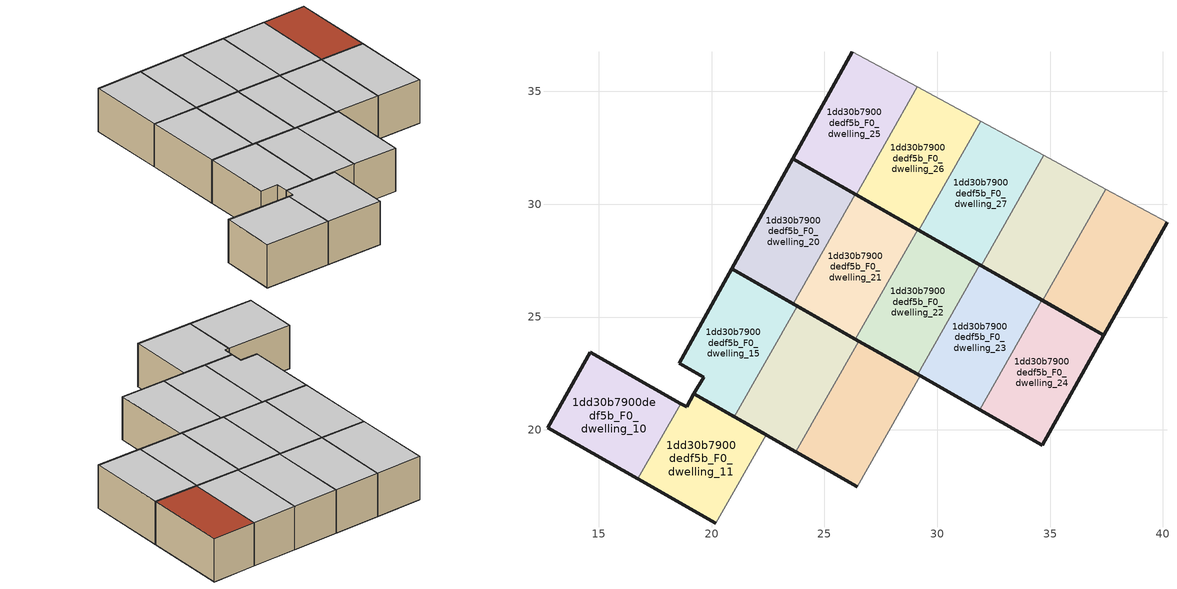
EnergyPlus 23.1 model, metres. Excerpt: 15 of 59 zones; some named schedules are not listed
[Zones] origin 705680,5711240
1dd30b7900dedf5b_F0_dwelling_10
 floor ground (EU_floor_Construction): 16.73,17.82 18.63,21.17 14.63,23.43 12.73,20.1 z0
 wall outside (EU_wall_Construction): 16.73,17.82 12.73,20.1 14.63,23.43 18.63,21.17 z0:3
 wall to 1dd30b7900dedf5b_F0_dwelling_11 (EU_wall_Construction): 18.63,21.17 16.73,17.82 z0:3
 ceiling to 1dd30b7900dedf5b_F1_dwelling_10 (EU_floor_Construction): 18.63,21.17 16.73,17.82 12.73,20.1 14.63,23.43 z3
1dd30b7900dedf5b_F0_dwelling_11
 floor ground (EU_floor_Construction): 20.19,15.86 22.41,19.78 19.21,21.59 18.89,21.02 18.63,21.17 16.73,17.82 z0
 wall outside (EU_wall_Construction): 20.19,15.86 16.73,17.82 / 18.63,21.17 18.89,21.02 19.21,21.59 22.41,19.78 z0:3
 wall to 1dd30b7900dedf5b_F0_dwelling_12 (EU_wall_Construction): 22.41,19.78 20.19,15.86 z0:3
 ceiling to 1dd30b7900dedf5b_F1_dwelling_11 (EU_floor_Construction): 22.41,19.78 20.19,15.86 16.73,17.82 18.63,21.17 18.89,21.02 19.21,21.59 z3
1dd30b7900dedf5b_F0_dwelling_15
 floor ground (EU_floor_Construction): 21.01,20.57 23.79,25.48 20.89,27.13 18.56,22.95 19.64,22.33 19.21,21.59 z0
 wall outside (EU_wall_Construction): 21.01,20.57 19.21,21.59 19.64,22.33 18.56,22.95 20.89,27.13 23.79,25.48 z0:3
 wall to 1dd30b7900dedf5b_F0_dwelling_16 (EU_wall_Construction): 23.79,25.48 21.01,20.57 z0:3
 ceiling to 1dd30b7900dedf5b_F1_dwelling_15 (EU_floor_Construction): 23.79,25.48 21.01,20.57 19.21,21.59 19.64,22.33 18.56,22.95 20.89,27.13 z3
1dd30b7900dedf5b_F0_dwelling_16
 floor ground (EU_floor_Construction): 23.73,19.03 26.52,23.94 23.79,25.48 21.01,20.57 z0
 wall outside (EU_wall_Construction): 23.79,25.48 26.52,23.94 / 23.73,19.03 21.01,20.57 z0:3
 wall to 1dd30b7900dedf5b_F0_dwelling_17 (EU_wall_Construction): 26.52,23.94 23.73,19.03 z0:3
 ceiling to 1dd30b7900dedf5b_F1_dwelling_16 (EU_floor_Construction): 26.52,23.94 23.73,19.03 21.01,20.57 23.79,25.48 z3
1dd30b7900dedf5b_F0_dwelling_17
 floor ground (EU_floor_Construction): 26.46,17.48 29.24,22.39 26.52,23.94 23.73,19.03 z0
 wall outside (EU_wall_Construction): 26.52,23.94 29.24,22.39 / 26.46,17.48 23.73,19.03 z0:3
 wall to 1dd30b7900dedf5b_F0_dwelling_18 (EU_wall_Construction): 29.24,22.39 26.46,17.48 z0:3
 ceiling to 1dd30b7900dedf5b_F1_dwelling_17 (EU_floor_Construction): 29.24,22.39 26.46,17.48 23.73,19.03 26.52,23.94 z3
1dd30b7900dedf5b_F0_dwelling_20
 floor ground (EU_floor_Construction): 23.62,25.58 26.37,30.44 23.6,32.01 20.89,27.13 z0
 wall outside (EU_wall_Construction): 23.62,25.58 20.89,27.13 23.6,32.01 26.37,30.44 z0:3
 wall to 1dd30b7900dedf5b_F0_dwelling_21 (EU_wall_Construction): 26.37,30.44 23.62,25.58 z0:3
 ceiling to 1dd30b7900dedf5b_F1_dwelling_20 (EU_floor_Construction): 26.37,30.44 23.62,25.58 20.89,27.13 23.6,32.01 z3
1dd30b7900dedf5b_F0_dwelling_21
 floor ground (EU_floor_Construction): 26.37,24.02 29.13,28.88 26.37,30.44 23.62,25.58 z0
 wall outside (EU_wall_Construction): 26.37,30.44 29.13,28.88 / 26.37,24.02 23.62,25.58 z0:3
 wall to 1dd30b7900dedf5b_F0_dwelling_22 (EU_wall_Construction): 29.13,28.88 26.37,24.02 z0:3
 ceiling to 1dd30b7900dedf5b_F1_dwelling_21 (EU_floor_Construction): 29.13,28.88 26.37,24.02 23.62,25.58 26.37,30.44 z3
1dd30b7900dedf5b_F0_dwelling_22
 floor ground (EU_floor_Construction): 29.13,22.46 31.88,27.31 29.13,28.88 26.37,24.02 z0
 wall outside (EU_wall_Construction): 29.13,28.88 31.88,27.31 / 29.13,22.46 26.37,24.02 z0:3
 wall to 1dd30b7900dedf5b_F0_dwelling_23 (EU_wall_Construction): 31.88,27.31 29.13,22.46 z0:3
 ceiling to 1dd30b7900dedf5b_F1_dwelling_22 (EU_floor_Construction): 31.88,27.31 29.13,22.46 26.37,24.02 29.13,28.88 z3
1dd30b7900dedf5b_F0_dwelling_23
 floor ground (EU_floor_Construction): 31.88,20.89 34.64,25.75 31.88,27.31 29.13,22.46 z0
 wall outside (EU_wall_Construction): 31.88,27.31 34.64,25.75 / 31.88,20.89 29.13,22.46 z0:3
 wall to 1dd30b7900dedf5b_F0_dwelling_24 (EU_wall_Construction): 34.64,25.75 31.88,20.89 z0:3
 ceiling to 1dd30b7900dedf5b_F1_dwelling_23 (EU_floor_Construction): 34.64,25.75 31.88,20.89 29.13,22.46 31.88,27.31 z3
1dd30b7900dedf5b_F0_dwelling_24
 floor ground (EU_floor_Construction): 34.65,19.32 37.38,24.2 34.64,25.75 31.88,20.89 z0
 wall outside (EU_wall_Construction): 34.64,25.75 37.38,24.2 34.65,19.32 31.88,20.89 z0:3
 ceiling to 1dd30b7900dedf5b_F1_dwelling_24 (EU_floor_Construction): 37.38,24.2 34.65,19.32 31.88,20.89 34.64,25.75 z3
1dd30b7900dedf5b_F0_dwelling_25
 floor ground (EU_floor_Construction): 26.4,30.43 29.1,35.2 26.23,36.75 23.6,32.01 z0
 wall outside (EU_wall_Construction): 26.4,30.43 23.6,32.01 26.23,36.75 z0:3
 wall adiabatic (EU_wall_Construction): 26.23,36.75 29.1,35.2 z0:3
 wall to 1dd30b7900dedf5b_F0_dwelling_26 (EU_wall_Construction): 29.1,35.2 26.4,30.43 z0:3
 ceiling to 1dd30b7900dedf5b_F1_dwelling_25 (EU_floor_Construction): 29.1,35.2 26.4,30.43 23.6,32.01 26.23,36.75 z3
1dd30b7900dedf5b_F0_dwelling_26
 floor ground (EU_floor_Construction): 29.19,28.84 31.92,33.67 29.1,35.2 26.4,30.43 z0
 wall outside (EU_wall_Construction): 29.19,28.84 26.4,30.43 z0:3
 wall adiabatic (EU_wall_Construction): 29.1,35.2 31.92,33.67 z0:3
 wall to 1dd30b7900dedf5b_F0_dwelling_27 (EU_wall_Construction): 31.92,33.67 29.19,28.84 z0:3
 ceiling to 1dd30b7900dedf5b_F1_dwelling_26 (EU_floor_Construction): 31.92,33.67 29.19,28.84 26.4,30.43 29.1,35.2 z3
1dd30b7900dedf5b_F0_dwelling_27
 floor ground (EU_floor_Construction): 31.94,27.28 34.71,32.16 31.92,33.67 29.19,28.84 z0
 wall outside (EU_wall_Construction): 31.94,27.28 29.19,28.84 z0:3
 wall adiabatic (EU_wall_Construction): 31.92,33.67 34.71,32.16 z0:3
 wall to 1dd30b7900dedf5b_F0_dwelling_28 (EU_wall_Construction): 34.71,32.16 31.94,27.28 z0:3
 ceiling to 1dd30b7900dedf5b_F1_dwelling_27 (EU_floor_Construction): 34.71,32.16 31.94,27.28 29.19,28.84 31.92,33.67 z3
1dd30b7900dedf5b_F0_dwelling_28
 floor ground (EU_floor_Construction): 34.67,25.74 37.47,30.67 34.71,32.16 31.94,27.28 z0
 wall outside (EU_wall_Construction): 34.67,25.74 31.94,27.28 z0:3
 wall adiabatic (EU_wall_Construction): 34.71,32.16 37.47,30.67 z0:3
 wall to 1dd30b7900dedf5b_F0_dwelling_29 (EU_wall_Construction): 37.47,30.67 34.67,25.74 z0:3
 ceiling to 1dd30b7900dedf5b_F1_dwelling_28 (EU_floor_Construction): 37.47,30.67 34.67,25.74 31.94,27.28 34.71,32.16 z3
1dd30b7900dedf5b_F0_dwelling_29
 floor ground (EU_floor_Construction): 37.38,24.2 40.18,29.2 37.47,30.67 34.67,25.74 z0
 wall outside (EU_wall_Construction): 40.18,29.2 37.38,24.2 34.67,25.74 z0:3
 wall adiabatic (EU_wall_Construction): 37.47,30.67 40.18,29.2 z0:3
 roof outside (EU_roof_Construction): 40.18,29.2 37.38,24.2 34.67,25.74 37.47,30.67 z3
[Building]
EU S2 Campaign: North Axis=0; Terrain=City; Solar Distribution=FullExterior
[Site:Location]
London: Latitude=51.5; Longitude=-0.5; Time Zone=0; Elevation=25
[SizingPeriod:WeatherFileDays]
AnnualSizingPeriod: Begin Month=1; Begin Day of Month=1; End Month=12; End Day of Month=31; Day of Week for Start Day=Monday; Use Weather File Daylight Saving Period=No; Use Weather File Rain and Snow Indicators=No
[MATERIAL]
EU_InternalMass_Material: Roughness=MediumRough; Thickness=0.1; Conductivity=1; Density=1800; Specific Heat=900; Thermal Absorptance=0.9; Solar Absorptance=0.7; Visible Absorptance=0.7
[MATERIAL:NOMASS] Roughness=MediumRough; Thermal Absorptance=0.9; Solar Absorptance=0.7; Visible Absorptance=0.7
Name | Thermal Resistance
EU_wall_NoMass | 3.05077
EU_roof_NoMass; EU_floor_NoMass | 3.35585
[CONSTRUCTION]
EU_wall_Construction: EU_wall_NoMass
EU_roof_Construction: EU_roof_NoMass
EU_floor_Construction: EU_floor_NoMass
EU_InternalMass_Construction: EU_InternalMass_Material
[ZONE] Type=1; Multiplier=1; Ceiling Height=autocalculate; Floor Area=autocalculate; Part of Total Floor Area=Yes
Name | Volume
1dd30b7900dedf5b_F0_dwelling_10 | 53.0361
1dd30b7900dedf5b_F0_dwelling_11 | 53.0383
1dd30b7900dedf5b_F0_dwelling_15 | 53.042
1dd30b7900dedf5b_F0_dwelling_16 | 53.0479
1dd30b7900dedf5b_F0_dwelling_17; 1dd30b7900dedf5b_F0_dwelling_20; 1dd30b7900dedf5b_F0_dwelling_22 | 53.0471
1dd30b7900dedf5b_F0_dwelling_21 | 53.0618
1dd30b7900dedf5b_F0_dwelling_23; 1dd30b7900dedf5b_F0_dwelling_28 | 53.061
1dd30b7900dedf5b_F0_dwelling_24 | 53.0574
1dd30b7900dedf5b_F0_dwelling_25 | 53.0339
1dd30b7900dedf5b_F0_dwelling_26 | 53.0581
1dd30b7900dedf5b_F0_dwelling_27 | 53.0369
1dd30b7900dedf5b_F0_dwelling_29 | 53.0427
[INTERNALMASS] Construction=EU_InternalMass_Construction
Name | Zone or ZoneList | Surface Area
1dd30b7900dedf5b_F0_dwelling_10_EU_InternalMass | 1dd30b7900dedf5b_F0_dwelling_10 | 17.6787
1dd30b7900dedf5b_F0_dwelling_11_EU_InternalMass | 1dd30b7900dedf5b_F0_dwelling_11 | 17.6796
1dd30b7900dedf5b_F0_dwelling_15_EU_InternalMass | 1dd30b7900dedf5b_F0_dwelling_15 | 17.6805
1dd30b7900dedf5b_F0_dwelling_16_EU_InternalMass | 1dd30b7900dedf5b_F0_dwelling_16 | 17.6826
1dd30b7900dedf5b_F0_dwelling_17_EU_InternalMass | 1dd30b7900dedf5b_F0_dwelling_17 | 17.6826
1dd30b7900dedf5b_F0_dwelling_20_EU_InternalMass | 1dd30b7900dedf5b_F0_dwelling_20 | 17.6825
1dd30b7900dedf5b_F0_dwelling_21_EU_InternalMass | 1dd30b7900dedf5b_F0_dwelling_21 | 17.6871
1dd30b7900dedf5b_F0_dwelling_22_EU_InternalMass | 1dd30b7900dedf5b_F0_dwelling_22 | 17.6822
1dd30b7900dedf5b_F0_dwelling_23_EU_InternalMass | 1dd30b7900dedf5b_F0_dwelling_23 | 17.6871
1dd30b7900dedf5b_F0_dwelling_24_EU_InternalMass | 1dd30b7900dedf5b_F0_dwelling_24 | 17.6856
1dd30b7900dedf5b_F0_dwelling_25_EU_InternalMass | 1dd30b7900dedf5b_F0_dwelling_25 | 17.6778
1dd30b7900dedf5b_F0_dwelling_26_EU_InternalMass | 1dd30b7900dedf5b_F0_dwelling_26 | 17.686
1dd30b7900dedf5b_F0_dwelling_27_EU_InternalMass | 1dd30b7900dedf5b_F0_dwelling_27 | 17.679
1dd30b7900dedf5b_F0_dwelling_28_EU_InternalMass | 1dd30b7900dedf5b_F0_dwelling_28 | 17.6867
1dd30b7900dedf5b_F0_dwelling_29_EU_InternalMass | 1dd30b7900dedf5b_F0_dwelling_29 | 17.6811
[OTHEREQUIPMENT] Fuel Type=Electricity; Design Level Calculation Method=Watts/Area; Power per Zone Floor Area=1; Fraction Latent=0; Fraction Radiant=0; Fraction Lost=0; Carbon Dioxide Generation Rate=0; EndUse Subcategory=EU_Step8_InternalGains
Name | Zone or ZoneList or Space or SpaceList | Schedule
EU_Step8_InternalGain_1dd30b7900dedf5b_F0_dwelling_10_f000 | 1dd30b7900dedf5b_F0_dwelling_10 | EU_Step8_GainSchedule_1dd30b7900dedf5b_F0_dwelling_10_f000
EU_Step8_InternalGain_1dd30b7900dedf5b_F0_dwelling_11_f000 | 1dd30b7900dedf5b_F0_dwelling_11 | EU_Step8_GainSchedule_1dd30b7900dedf5b_F0_dwelling_11_f000
EU_Step8_InternalGain_1dd30b7900dedf5b_F0_dwelling_15_f000 | 1dd30b7900dedf5b_F0_dwelling_15 | EU_Step8_GainSchedule_1dd30b7900dedf5b_F0_dwelling_15_f000
EU_Step8_InternalGain_1dd30b7900dedf5b_F0_dwelling_16_f000 | 1dd30b7900dedf5b_F0_dwelling_16 | EU_Step8_GainSchedule_1dd30b7900dedf5b_F0_dwelling_16_f000
EU_Step8_InternalGain_1dd30b7900dedf5b_F0_dwelling_17_f000 | 1dd30b7900dedf5b_F0_dwelling_17 | EU_Step8_GainSchedule_1dd30b7900dedf5b_F0_dwelling_17_f000
EU_Step8_InternalGain_1dd30b7900dedf5b_F0_dwelling_20_f000 | 1dd30b7900dedf5b_F0_dwelling_20 | EU_Step8_GainSchedule_1dd30b7900dedf5b_F0_dwelling_20_f000
EU_Step8_InternalGain_1dd30b7900dedf5b_F0_dwelling_21_f000 | 1dd30b7900dedf5b_F0_dwelling_21 | EU_Step8_GainSchedule_1dd30b7900dedf5b_F0_dwelling_21_f000
EU_Step8_InternalGain_1dd30b7900dedf5b_F0_dwelling_22_f000 | 1dd30b7900dedf5b_F0_dwelling_22 | EU_Step8_GainSchedule_1dd30b7900dedf5b_F0_dwelling_22_f000
EU_Step8_InternalGain_1dd30b7900dedf5b_F0_dwelling_23_f000 | 1dd30b7900dedf5b_F0_dwelling_23 | EU_Step8_GainSchedule_1dd30b7900dedf5b_F0_dwelling_23_f000
EU_Step8_InternalGain_1dd30b7900dedf5b_F0_dwelling_24_f000 | 1dd30b7900dedf5b_F0_dwelling_24 | EU_Step8_GainSchedule_1dd30b7900dedf5b_F0_dwelling_24_f000
EU_Step8_InternalGain_1dd30b7900dedf5b_F0_dwelling_25_f000 | 1dd30b7900dedf5b_F0_dwelling_25 | EU_Step8_GainSchedule_1dd30b7900dedf5b_F0_dwelling_25_f000
EU_Step8_InternalGain_1dd30b7900dedf5b_F0_dwelling_26_f000 | 1dd30b7900dedf5b_F0_dwelling_26 | EU_Step8_GainSchedule_1dd30b7900dedf5b_F0_dwelling_26_f000
EU_Step8_InternalGain_1dd30b7900dedf5b_F0_dwelling_27_f000 | 1dd30b7900dedf5b_F0_dwelling_27 | EU_Step8_GainSchedule_1dd30b7900dedf5b_F0_dwelling_27_f000
EU_Step8_InternalGain_1dd30b7900dedf5b_F0_dwelling_28_f000 | 1dd30b7900dedf5b_F0_dwelling_28 | EU_Step8_GainSchedule_1dd30b7900dedf5b_F0_dwelling_28_f000
EU_Step8_InternalGain_1dd30b7900dedf5b_F0_dwelling_29_f000 | 1dd30b7900dedf5b_F0_dwelling_29 | EU_Step8_GainSchedule_1dd30b7900dedf5b_F0_dwelling_29_f000
[ZONEVENTILATION:DESIGNFLOWRATE] Schedule=EU_AlwaysOn; Design Flow Rate Calculation Method=AirChanges/Hour; Air Changes per Hour=0.496645; Ventilation Type=Natural; Fan Pressure Rise=0; Fan Total Efficiency=1; Constant Term Coefficient=1; Temperature Term Coefficient=0; Velocity Term Coefficient=0; Velocity Squared Term Coefficient=0; Minimum Indoor Temperature=-100; Maximum Indoor Temperature=100; Delta Temperature=-100; Minimum Outdoor Temperature=-100; Maximum Outdoor Temperature=100; Maximum Wind Speed=40
Name | Zone or ZoneList or Space or SpaceList
EU_ConstantAir_1dd30b7900dedf5b_F0_dwelling_10 | 1dd30b7900dedf5b_F0_dwelling_10
EU_ConstantAir_1dd30b7900dedf5b_F0_dwelling_11 | 1dd30b7900dedf5b_F0_dwelling_11
EU_ConstantAir_1dd30b7900dedf5b_F0_dwelling_15 | 1dd30b7900dedf5b_F0_dwelling_15
EU_ConstantAir_1dd30b7900dedf5b_F0_dwelling_16 | 1dd30b7900dedf5b_F0_dwelling_16
EU_ConstantAir_1dd30b7900dedf5b_F0_dwelling_17 | 1dd30b7900dedf5b_F0_dwelling_17
EU_ConstantAir_1dd30b7900dedf5b_F0_dwelling_20 | 1dd30b7900dedf5b_F0_dwelling_20
EU_ConstantAir_1dd30b7900dedf5b_F0_dwelling_21 | 1dd30b7900dedf5b_F0_dwelling_21
EU_ConstantAir_1dd30b7900dedf5b_F0_dwelling_22 | 1dd30b7900dedf5b_F0_dwelling_22
EU_ConstantAir_1dd30b7900dedf5b_F0_dwelling_23 | 1dd30b7900dedf5b_F0_dwelling_23
EU_ConstantAir_1dd30b7900dedf5b_F0_dwelling_24 | 1dd30b7900dedf5b_F0_dwelling_24
EU_ConstantAir_1dd30b7900dedf5b_F0_dwelling_25 | 1dd30b7900dedf5b_F0_dwelling_25
EU_ConstantAir_1dd30b7900dedf5b_F0_dwelling_26 | 1dd30b7900dedf5b_F0_dwelling_26
EU_ConstantAir_1dd30b7900dedf5b_F0_dwelling_27 | 1dd30b7900dedf5b_F0_dwelling_27
EU_ConstantAir_1dd30b7900dedf5b_F0_dwelling_28 | 1dd30b7900dedf5b_F0_dwelling_28
EU_ConstantAir_1dd30b7900dedf5b_F0_dwelling_29 | 1dd30b7900dedf5b_F0_dwelling_29
[HVACTEMPLATE:ZONE:IDEALLOADSAIRSYSTEM] System Availability Schedule=EU_AlwaysOn; Maximum Heating Supply Air Temperature=50; Minimum Cooling Supply Air Temperature=13; Maximum Heating Supply Air Humidity Ratio=0.0156; Minimum Cooling Supply Air Humidity Ratio=0.0077; Heating Limit=NoLimit; Cooling Limit=NoLimit; Heating Availability Schedule=EU_AlwaysOn; Cooling Availability Schedule=EU_CoolingOff; Dehumidification Control Type=ConstantSensibleHeatRatio; Cooling Sensible Heat Ratio=0.7; Dehumidification Setpoint=60; Humidification Control Type=None; Humidification Setpoint=30; Outdoor Air Method=None; Outdoor Air Flow Rate per Person=0.00944; Outdoor Air Flow Rate per Zone Floor Area=0; Outdoor Air Flow Rate per Zone=0; Demand Controlled Ventilation Type=None; Outdoor Air Economizer Type=NoEconomizer; Heat Recovery Type=None; Sensible Heat Recovery Effectiveness=0.7; Latent Heat Recovery Effectiveness=0.65
Name | Template Thermostat
1dd30b7900dedf5b_F0_dwelling_10 | EU_HeatOnly_1dd30b7900dedf5b_F0_dwelling_10
1dd30b7900dedf5b_F0_dwelling_11 | EU_HeatOnly_1dd30b7900dedf5b_F0_dwelling_11
1dd30b7900dedf5b_F0_dwelling_15 | EU_HeatOnly_1dd30b7900dedf5b_F0_dwelling_15
1dd30b7900dedf5b_F0_dwelling_16 | EU_HeatOnly_1dd30b7900dedf5b_F0_dwelling_16
1dd30b7900dedf5b_F0_dwelling_17 | EU_HeatOnly_1dd30b7900dedf5b_F0_dwelling_17
1dd30b7900dedf5b_F0_dwelling_20 | EU_HeatOnly_1dd30b7900dedf5b_F0_dwelling_20
1dd30b7900dedf5b_F0_dwelling_21 | EU_HeatOnly_1dd30b7900dedf5b_F0_dwelling_21
1dd30b7900dedf5b_F0_dwelling_22 | EU_HeatOnly_1dd30b7900dedf5b_F0_dwelling_22
1dd30b7900dedf5b_F0_dwelling_23 | EU_HeatOnly_1dd30b7900dedf5b_F0_dwelling_23
1dd30b7900dedf5b_F0_dwelling_24 | EU_HeatOnly_1dd30b7900dedf5b_F0_dwelling_24
1dd30b7900dedf5b_F0_dwelling_25 | EU_HeatOnly_1dd30b7900dedf5b_F0_dwelling_25
1dd30b7900dedf5b_F0_dwelling_26 | EU_HeatOnly_1dd30b7900dedf5b_F0_dwelling_26
1dd30b7900dedf5b_F0_dwelling_27 | EU_HeatOnly_1dd30b7900dedf5b_F0_dwelling_27
1dd30b7900dedf5b_F0_dwelling_28 | EU_HeatOnly_1dd30b7900dedf5b_F0_dwelling_28
1dd30b7900dedf5b_F0_dwelling_29 | EU_HeatOnly_1dd30b7900dedf5b_F0_dwelling_29
[SIZING:ZONE] Zone Cooling Design Supply Air Temperature Input Method=SupplyAirTemperature; Zone Cooling Design Supply Air Temperature=13; Zone Heating Design Supply Air Temperature Input Method=SupplyAirTemperature; Zone Heating Design Supply Air Temperature=50; Zone Cooling Design Supply Air Humidity Ratio=0.008; Zone Heating Design Supply Air Humidity Ratio=0.008; Cooling Design Air Flow Method=DesignDay; Cooling Design Air Flow Rate=0; Cooling Minimum Air Flow per Zone Floor Area=0.000762; Cooling Minimum Air Flow=0; Cooling Minimum Air Flow Fraction=0.2; Heating Design Air Flow Method=DesignDay; Heating Design Air Flow Rate=0; Heating Maximum Air Flow per Zone Floor Area=0.002032; Heating Maximum Air Flow=0.141576; Heating Maximum Air Flow Fraction=0.3; Account for Dedicated Outdoor Air System=No; Dedicated Outdoor Air System Control Strategy=NeutralSupplyAir; Dedicated Outdoor Air Low Setpoint Temperature for Design=autosize; Dedicated Outdoor Air High Setpoint Temperature for Design=autosize; Zone Load Sizing Method=Sensible Load Only No Latent Load; Zone Latent Cooling Design Supply Air Humidity Ratio Input Method=HumidityRatioDifference; Zone Cooling Design Supply Air Humidity Ratio Difference=0.005; Zone Latent Heating Design Supply Air Humidity Ratio Input Method=HumidityRatioDifference; Zone Humidification Design Supply Air Humidity Ratio Difference=0.005
1dd30b7900dedf5b_F0_dwelling_10; 1dd30b7900dedf5b_F0_dwelling_11; 1dd30b7900dedf5b_F0_dwelling_15; 1dd30b7900dedf5b_F0_dwelling_16; 1dd30b7900dedf5b_F0_dwelling_17; 1dd30b7900dedf5b_F0_dwelling_20; 1dd30b7900dedf5b_F0_dwelling_21; 1dd30b7900dedf5b_F0_dwelling_22; 1dd30b7900dedf5b_F0_dwelling_23; 1dd30b7900dedf5b_F0_dwelling_24; 1dd30b7900dedf5b_F0_dwelling_25; 1dd30b7900dedf5b_F0_dwelling_26; 1dd30b7900dedf5b_F0_dwelling_27; 1dd30b7900dedf5b_F0_dwelling_28; 1dd30b7900dedf5b_F0_dwelling_29
[SCHEDULE:FILE] Column Number=1; Rows to Skip at Top=0; Number of Hours of Data=8760; Column Separator=Comma; Interpolate to Timestep=No; Minutes per Item=60; Adjust Schedule for Daylight Savings=Yes
Name | File
EU_Step8_GainSchedule_1dd30b7900dedf5b_F0_dwelling_10_f000 | ../../schedules/1dd30b7900dedf5b/1dd30b7900dedf5b_F0_dwelling_10_f000_gain.csv
EU_Step8_GainSchedule_1dd30b7900dedf5b_F0_dwelling_11_f000 | ../../schedules/1dd30b7900dedf5b/1dd30b7900dedf5b_F0_dwelling_11_f000_gain.csv
EU_Step8_GainSchedule_1dd30b7900dedf5b_F0_dwelling_15_f000 | ../../schedules/1dd30b7900dedf5b/1dd30b7900dedf5b_F0_dwelling_15_f000_gain.csv
EU_Step8_GainSchedule_1dd30b7900dedf5b_F0_dwelling_16_f000 | ../../schedules/1dd30b7900dedf5b/1dd30b7900dedf5b_F0_dwelling_16_f000_gain.csv
EU_Step8_GainSchedule_1dd30b7900dedf5b_F0_dwelling_17_f000 | ../../schedules/1dd30b7900dedf5b/1dd30b7900dedf5b_F0_dwelling_17_f000_gain.csv
EU_Step8_GainSchedule_1dd30b7900dedf5b_F0_dwelling_20_f000 | ../../schedules/1dd30b7900dedf5b/1dd30b7900dedf5b_F0_dwelling_20_f000_gain.csv
EU_Step8_GainSchedule_1dd30b7900dedf5b_F0_dwelling_21_f000 | ../../schedules/1dd30b7900dedf5b/1dd30b7900dedf5b_F0_dwelling_21_f000_gain.csv
EU_Step8_GainSchedule_1dd30b7900dedf5b_F0_dwelling_22_f000 | ../../schedules/1dd30b7900dedf5b/1dd30b7900dedf5b_F0_dwelling_22_f000_gain.csv
EU_Step8_GainSchedule_1dd30b7900dedf5b_F0_dwelling_23_f000 | ../../schedules/1dd30b7900dedf5b/1dd30b7900dedf5b_F0_dwelling_23_f000_gain.csv
EU_Step8_GainSchedule_1dd30b7900dedf5b_F0_dwelling_24_f000 | ../../schedules/1dd30b7900dedf5b/1dd30b7900dedf5b_F0_dwelling_24_f000_gain.csv
